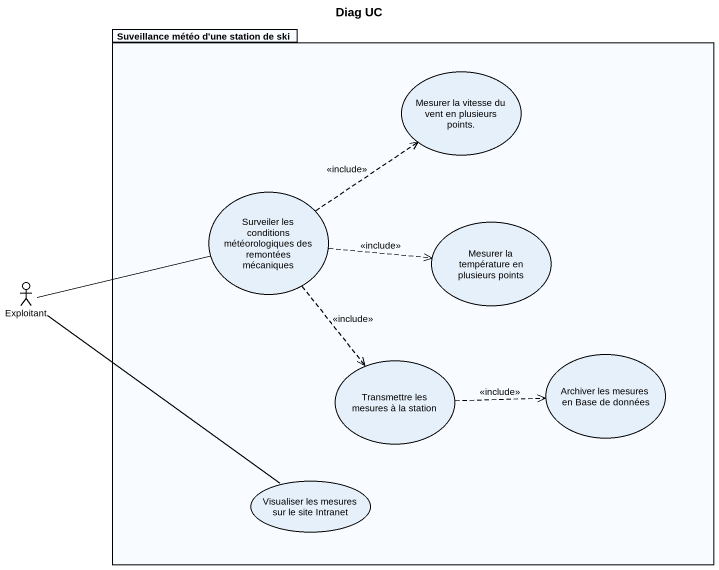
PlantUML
@startuml
title Diag UC
package "Suveillance météo d'une station de ski" as Suveillance_météo_d_une {
  usecase "Mesurer la vitesse du vent en plusieurs points." as Mesurer_la_vitesse_du_vent
  usecase "Surveiler les conditions météorologiques des remontées mécaniques" as Surveiler_les_conditions
  usecase "Mesurer la température en plusieurs points" as Mesurer_la_température_en
  usecase "Transmettre les mesures à la station" as Transmettre_les_mesures_à
  usecase "Archiver les mesures en Base de données" as Archiver_les_mesures_en
  usecase "Visualiser les mesures sur le site Intranet" as Visualiser_les_mesures_sur
}
actor Exploitant
Surveiler_les_conditions .up.> Mesurer_la_vitesse_du_vent : <<include>>
Surveiler_les_conditions .right.> Mesurer_la_température_en : <<include>>
Surveiler_les_conditions ..> Transmettre_les_mesures_à : <<include>>
Exploitant -right- Surveiler_les_conditions
Exploitant -- Visualiser_les_mesures_sur
Transmettre_les_mesures_à .right.> Archiver_les_mesures_en : <<include>>
@enduml
